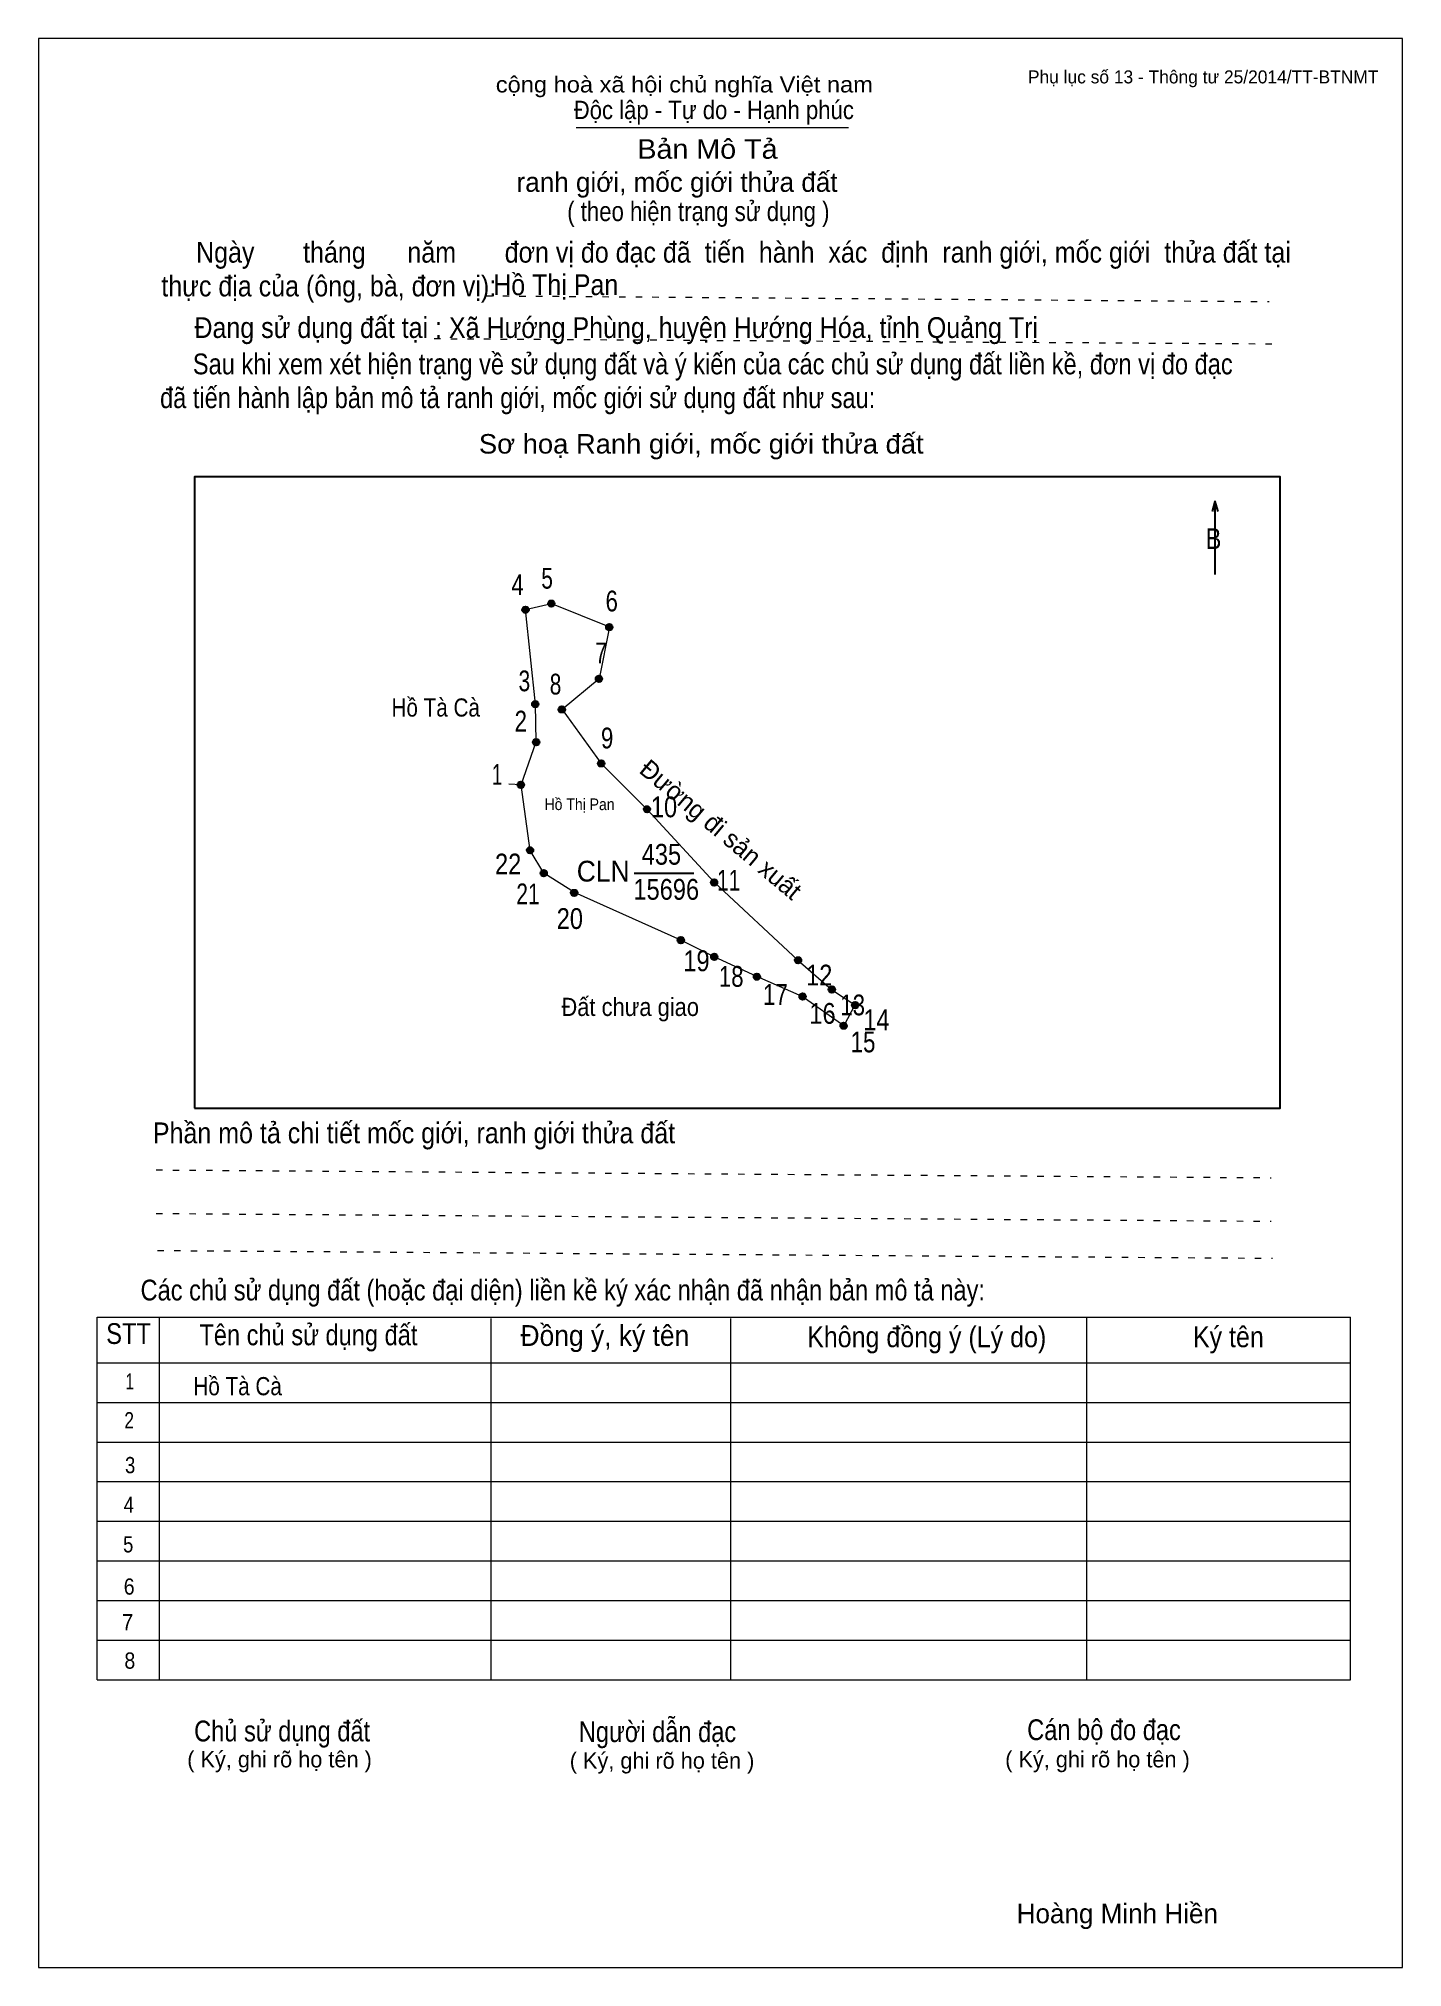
# Model space of a CAD drawing. Header units: centimetres. Extents: x 0 to 21, y 0 to 29.7.
import ezdxf
from ezdxf.enums import TextEntityAlignment as Align

# ---------------------------------------------------------------- set-up
doc = ezdxf.new("R2010")
doc.units = ezdxf.units.CM
doc.header["$LTSCALE"] = 0.13
doc.linetypes.add('DOTTED', pattern=[1.5, 0.3, -1.2])
for name, color, linetype, lineweight in [('1', 7, 'Continuous', 13), ('32', 7, 'Continuous', 25), ('33', 7, 'Continuous', 25), ('61', 7, 'Continuous', 13), ('62', 7, 'Continuous', 13)]:
    doc.layers.add(name, color=color, linetype=linetype, lineweight=lineweight)
for name, color, linetype in [('34', 7, 'Continuous'), ('45', 7, 'Continuous'), ('63', 7, 'Continuous')]:
    doc.layers.add(name, color=color, linetype=linetype)

msp = doc.modelspace()

# ---------------------------------------------------------------- hatches: boundary and pattern name
at = {"layer": '32'}
for points in [[(7.5465, 20.9063, 1), (7.4465, 20.9063, 1)], [(7.9452, 21.0001, 1), (7.8452, 21.0001, 1)], [(8.8377, 20.6388, 1), (8.7377, 20.6388, 1)], [(8.6784, 19.8424, 1), (8.5784, 19.8424, 1)], [(7.6987, 19.4517, 1), (7.5987, 19.4517, 1)], [(8.1072, 19.3708, 1), (8.0072, 19.3708, 1)], [(7.7107, 18.8662, 1), (7.6107, 18.8662, 1)], [(8.7122, 18.5391, 1), (8.6122, 18.5391, 1)], [(7.4762, 18.2096, 1), (7.3762, 18.2096, 1)], [(9.4183, 17.8325, 1), (9.3183, 17.8325, 1)], [(7.6169, 17.2013, 1), (7.5169, 17.2013, 1)], [(7.8279, 16.8495, 1), (7.7279, 16.8495, 1)], [(10.4512, 16.706, 1), (10.3512, 16.706, 1)], [(8.2969, 16.5447, 1), (8.1969, 16.5447, 1)], [(9.9384, 15.8178, 1), (9.8384, 15.8178, 1)], [(10.4543, 15.5598, 1), (10.3543, 15.5598, 1)], [(11.744, 15.5073, 1), (11.644, 15.5073, 1)], [(11.1109, 15.255, 1), (11.0109, 15.255, 1)], [(11.8143, 14.9501, 1), (11.7143, 14.9501, 1)], [(12.2641, 15.0582, 1), (12.1641, 15.0582, 1)], [(12.6241, 14.8181, 1), (12.5241, 14.8181, 1)], [(12.4461, 14.5001, 1), (12.3461, 14.5001, 1)]]:
    msp.add_hatch(color=256, dxfattribs=at).paths.add_polyline_path(points)

# ---------------------------------------------------------------- linework, layer by layer
at = {"layer": '1'}
msp.add_lwpolyline([(21, 0), (21, 29.7), (0, 29.7), (0, 0)], close=True, dxfattribs=at)
at = {"layer": '32'}
for centre in [(7.4965, 20.9063), (7.8952, 21.0001), (8.7877, 20.6388), (8.6284, 19.8424), (7.6487, 19.4517), (8.0572, 19.3708), (7.6607, 18.8662), (8.6622, 18.5391), (7.4262, 18.2096), (9.3683, 17.8325), (7.5669, 17.2013), (7.7779, 16.8495), (10.4012, 16.706), (8.2469, 16.5447), (9.8884, 15.8178), (10.4043, 15.5598), (11.694, 15.5073), (11.0609, 15.255), (11.7643, 14.9501), (12.2141, 15.0582), (12.5741, 14.8181), (12.3961, 14.5001)]:
    msp.add_circle(centre, 0.05, dxfattribs=at)
at = {"layer": '33'}
msp.add_line((9.17, 16.85), (10.09, 16.85), dxfattribs=at)
at = {"layer": '61'}
msp.add_line((7.43, 18.21), (7.24, 18.22), dxfattribs=at)
for points in [[(7.43, 18.21), (7.66, 18.87), (7.65, 19.45), (7.5, 20.91), (7.9, 21), (8.79, 20.64)], [(8.79, 20.64), (8.63, 19.84), (8.06, 19.37), (8.66, 18.54), (9.37, 17.83), (10.4, 16.71), (11.69, 15.51), (12.21, 15.06), (12.57, 14.82)], [(12.57, 14.82), (12.4, 14.5), (11.76, 14.95), (11.06, 15.26), (10.4, 15.56), (9.89, 15.82), (8.25, 16.55), (7.78, 16.85), (7.57, 17.2), (7.43, 18.21)]]:
    msp.add_lwpolyline(points, dxfattribs=at)
at = {"layer": '62'}
for p, q in [((8.28, 28.33), (12.47, 28.33)), ((0.9, 10.01), (20.2, 10.01)), ((0.9, 4.43), (0.9, 10.01)), ((1.86, 4.43), (1.86, 10.01)), ((6.97, 4.43), (6.97, 9.99)), ((10.66, 4.43), (10.66, 9.99)), ((16.14, 4.43), (16.14, 10.01)), ((20.2, 4.43), (20.2, 10.01)), ((0.9, 9.31), (20.2, 9.31)), ((0.9, 8.7), (20.2, 8.7)), ((0.9, 8.09), (20.2, 8.09)), ((0.9, 7.48), (20.2, 7.48)), ((0.9, 6.87), (20.2, 6.87)), ((0.9, 6.26), (20.2, 6.26)), ((0.9, 5.65), (20.2, 5.65)), ((0.9, 5.04), (20.2, 5.04)), ((0.9, 4.43), (20.2, 4.43))]:
    msp.add_line(p, q, dxfattribs=at)
at = {"layer": '62', "linetype": 'DOTTED'}
for p, q in [((6.89, 25.74), (18.95, 25.65)), ((6.09, 25.08), (19.04, 25)), ((1.81, 12.28), (18.98, 12.16)), ((1.81, 11.61), (18.98, 11.49)), ((1.83, 11.04), (19, 10.92))]:
    msp.add_line(p, q, dxfattribs=at)
at = {"layer": '62', "lineweight": 25}
for p, q in [((18.11, 22.58), (18.11, 21.45)), ((18.11, 22.57), (18.07, 22.42)), ((18.11, 22.57), (18.16, 22.42))]:
    msp.add_line(p, q, dxfattribs=at)
msp.add_lwpolyline([(2.4, 13.23), (19.12, 13.23), (19.12, 22.95), (2.4, 22.95)], close=True, dxfattribs=at)

# ---------------------------------------------------------------- texts
at = {"layer": '32'}
for s, width, p in [('4', 0.8, (7.375, 21.13)), ('5', 0.75, (7.83, 21.23)), ('6', 0.8, (8.825, 20.88)), ('7', 0.75, (8.66, 20.08)), ('3', 0.75, (7.48, 19.65)), ('8', 0.75, (7.96, 19.6)), ('2', 0.8, (7.425, 19.03)), ('9', 0.8, (8.755, 18.77)), ('1', 0.65, (7.06, 18.21)), ('10', 0.85, (9.63, 17.71)), ('22', 0.85, (7.23, 16.83)), ('21', 0.75, (7.535, 16.37)), ('11', 0.75, (10.625, 16.58)), ('20', 0.85, (8.18, 15.99)), ('19', 0.85, (10.13, 15.34)), ('12', 0.85, (12.02, 15.12)), ('18', 0.8, (10.665, 15.1)), ('17', 0.8, (11.345, 14.82)), ('16', 0.85, (12.07, 14.53)), ('13', 0.8, (12.535, 14.66)), ('14', 0.85, (12.9, 14.43)), ('15', 0.8, (12.695, 14.09))]:
    msp.add_text(s, height=0.32, dxfattribs=dict(at, width=width)).set_placement(p, align=Align.CENTER)
at = {"layer": '33', "width": 0.85}
for s, p in [('435', (9.59, 16.98)), ('15696', (9.665, 16.44))]:
    msp.add_text(s, height=0.32, dxfattribs=at).set_placement(p, align=Align.CENTER)
at = {"layer": '33', "width": 0.95}
msp.add_text('CLN', height=0.32, dxfattribs=at).set_placement((9.1, 16.72), align=Align.RIGHT)
at = {"layer": '34', "width": 0.9}
msp.add_text('Hồ Thị Pan', height=0.32, dxfattribs=at).set_placement((7, 25.75))
at = {"layer": '45'}
for s, height, width, p in [('Hồ Tà Cà', 0.28, 0.85, (6.115, 19.26)), ('Hồ Thị Pan', 0.1792, 0.9, (8.33, 17.82)), ('Đất chưa giao', 0.28, 0.9, (9.11, 14.65)), ('Hồ Tà Cà', 0.28, 0.85, (3.065, 8.81))]:
    msp.add_text(s, height=height, dxfattribs=dict(at, width=width)).set_placement(p, align=Align.CENTER)
msp.add_text('Đường đi sản xuất', height=0.2797, rotation=320, dxfattribs=at).set_placement((10.4151, 17.4143), align=Align.CENTER)
at = {"layer": '62'}
for s, height, width, p in [('cộng hoà xã hội chủ nghĩa Việt nam', 0.2474, 1.1, (7.04, 28.87)), ('Độc lập - Tự do - Hạnh phúc', 0.2828, 0.9, (8.24, 28.46)), ('Bản Mô Tả', 0.3, 1.1, (9.22, 27.85)), ('( theo hiện trạng sử dụng )', 0.3, 0.85, (8.14, 26.89)), ('     Ngày       tháng      năm       đơn vị đo đạc đã  tiến  hành  xác  định  ranh giới, mốc giới  thửa đất tại ', 0.32, 0.9, (1.89, 26.25)), ('thực địa của (ông, bà, đơn vị): ', 0.32, 0.9, (1.89, 25.73)), ('Đang sử dụng đất tại : Xã Hướng Phùng, huyện Hướng Hóa, tỉnh Quảng Trị', 0.32, 0.9, (2.4, 25.09)), ('     Sau khi xem xét hiện trạng về sử dụng đất và ý kiến của các chủ sử dụng đất liền kề, đơn vị đo đạc ', 0.32, 0.85, (1.87, 24.53)), ('đã tiến hành lập bản mô tả ranh giới, mốc giới sử dụng đất như sau:', 0.32, 0.85, (1.87, 24.01)), ('Sơ hoạ Ranh giới, mốc giới thửa đất', 0.3, 1.05, (6.78, 23.31)), ('B', 0.32, 0.85, (17.97, 21.84)), ('Phần mô tả chi tiết mốc giới, ranh giới thửa đất ', 0.32, 0.9, (1.76, 12.69)), ('Các chủ sử dụng đất (hoặc đại diện) liền kề ký xác nhận đã nhận bản mô tả này:', 0.32, 0.85, (1.57, 10.27))]:
    msp.add_text(s, height=height, dxfattribs=dict(at, width=width)).set_placement(p)
msp.add_text('ranh giới, mốc giới thửa đất', height=0.3, dxfattribs=at).set_placement((7.36, 27.34))
for s, height, width, p in [('STT', 0.32, 0.85, (1.385, 9.6)), ('Tên chủ sử dụng đất', 0.32, 0.85, (4.155, 9.58)), ('Đồng ý, ký tên', 0.32, 0.95, (8.72, 9.57)), ('Không đồng ý (Lý do)', 0.32, 0.9, (13.675, 9.55)), ('Ký tên', 0.32, 0.9, (18.32, 9.55)), ('1', 0.25, 0.7, (1.405, 8.9)), ('2', 0.25, 0.8, (1.395, 8.3)), ('3', 0.25, 0.85, (1.41, 7.61)), ('4', 0.25, 0.85, (1.39, 7)), ('5', 0.25, 0.85, (1.38, 6.39)), ('6', 0.25, 0.9, (1.395, 5.74)), ('7', 0.25, 0.95, (1.37, 5.19)), ('8', 0.25, 0.9, (1.405, 4.6)), ('Người dẫn đạc', 0.32, 0.85, (9.53, 3.47)), ('Chủ sử dụng đất', 0.32, 0.85, (3.75, 3.48)), ('Cán bộ đo đạc', 0.32, 0.85, (16.405, 3.5))]:
    msp.add_text(s, height=height, dxfattribs=dict(at, width=width)).set_placement(p, align=Align.CENTER)
for p in [(3.71, 3.08), (9.6, 3.06), (16.305, 3.08)]:
    msp.add_text('( Ký, ghi rõ họ tên )', height=0.25, dxfattribs=at).set_placement(p, align=Align.CENTER)
at = {"layer": '63'}
msp.add_text('Phụ lục số 13 - Thông tư 25/2014/TT-BTNMT', height=0.2, dxfattribs=at).set_placement((20.63, 29.01), align=Align.RIGHT)
msp.add_text('Hoàng Minh Hiền', height=0.3, dxfattribs=at).set_placement((16.61, 0.68), align=Align.CENTER)

doc.saveas('drawing.dxf')
